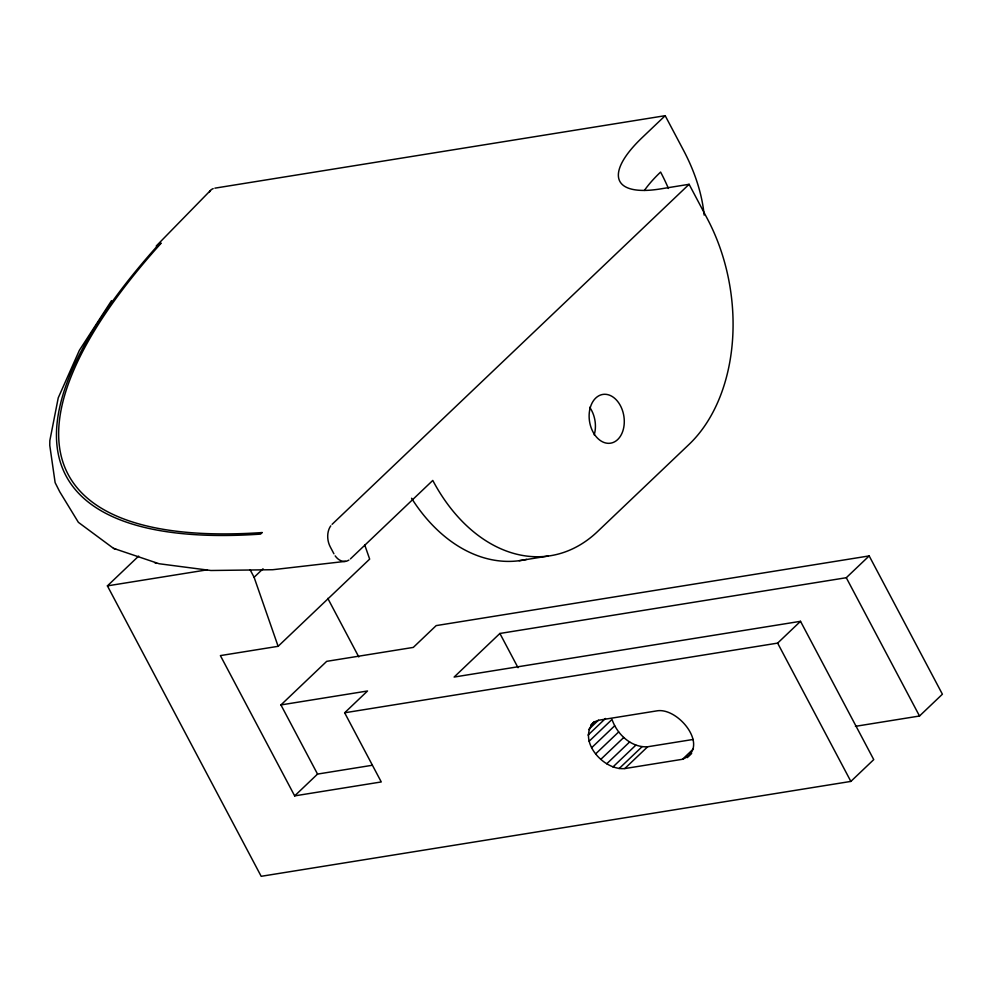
<?xml version="1.0" encoding="UTF-8"?>
<svg xmlns="http://www.w3.org/2000/svg" width="992" height="992" viewBox="0 0 992 992"><rect width="100%" height="100%" fill="white"/><g stroke="black" fill="none" stroke-linecap="round" stroke-linejoin="round"><path stroke-width="1.49" d="M590.761 725.028L594.357 721.829L599.156 720.155L656.878 710.867C678.627 707.023 710.855 747.782 682.508 759.277L624.774 768.564C603.272 770.672 576.786 740.268 594.034 721.916M111.513 300.65L79.372 350.337L58.243 397.842L49.836 440.609L49.774 445.433L55.13 482.645L59.756 491.809L78.38 522.338L113.51 548.353L159.08 563.741L210.912 570.499L272.775 569.718L345.452 561.36M156.24 246.004L210.44 190.514M855.426 726.33L919.51 716.013L942.4 694.214L869.178 555.917L846.288 577.716L499.894 633.466L454.125 677.052L800.519 621.314L873.741 759.612L850.863 781.411L261.181 876.308L107.409 585.875L138.657 556.103M704.146 215.078A164.536 105.313 46.4 0 0 683.488 150.263L665.186 115.692L642.295 137.491A123.405 38.13 -27.9 0 0 660.238 188.951L689.105 184.301L707.408 218.872A164.536 115.742 80.9 0 1 689.093 444.366L597.556 531.551A164.536 115.742 80.9 0 1 432.785 480.438L350.424 558.893M372.236 765.278L317.539 774.082L280.934 704.928L367.524 690.99L344.646 712.789L381.263 781.944L294.661 795.882L220.385 655.6L278.12 646.313L254.101 577.282L263.029 568.776M332.109 524.322L689.105 184.301M278.12 646.313L369.656 559.116L364.659 544.744M280.934 704.928L326.703 661.342L413.304 647.404L436.182 625.605L869.178 555.917M294.661 795.882L317.539 774.082M588.616 729.554L598.424 720.204M588.058 735.072L605.492 718.468M589.136 741.235L612.014 719.448C617.061 734.216 631.247 747.832 647.664 746.765L693.247 739.437M591.753 747.608L614.643 725.822M595.758 753.771L618.648 731.972M600.879 759.277L623.757 737.478M606.744 763.778L629.622 741.979M612.957 766.952L635.847 745.153M619.107 768.577L641.998 746.79M624.774 768.564L647.664 746.765M344.646 712.789L777.629 643.114L800.519 621.314M682.508 759.277L693.408 748.898M687.307 757.603L691.66 753.461M214.892 188.158L665.186 115.692M107.409 585.875L207.39 569.792M519.151 560.703L548.018 556.066M113.51 548.353L115.779 549.146M154.603 562.625L156.786 563.382M846.288 577.716L919.51 716.013M777.629 643.114L850.863 781.411M499.894 633.466L518.022 667.69M333.92 553.796L330.262 546.89A16.467 11.582 80.9 0 1 330.77 525.859M327.794 598.374L358.794 656.94M250.108 569.743L254.101 577.282M348.886 560.083A16.467 11.582 80.9 0 1 335.172 555.867M209.498 191.89A16.467 10.54 46.4 0 1 213.181 188.629M526.603 559.389A164.536 115.742 80.9 0 1 411.544 498.232M668.41 188.455A164.536 105.313 46.4 0 0 660.598 172.062A123.405 38.13 -27.9 0 0 644.403 190.452M589.694 407.29A24.676 17.36 80.9 0 1 594.22 434.88M262.099 532.555L260.536 534.118A808.79 249.934 -27.9 0 1 159.303 243.784L161.188 243.139A806.211 249.128 -27.9 0 0 262.099 532.555M590.017 408.53A24.676 17.36 80.9 0 0 610.266 443.226A24.676 17.36 80.9 0 0 619.851 404.662A24.676 17.36 80.9 0 0 590.017 408.53"/></g></svg>
